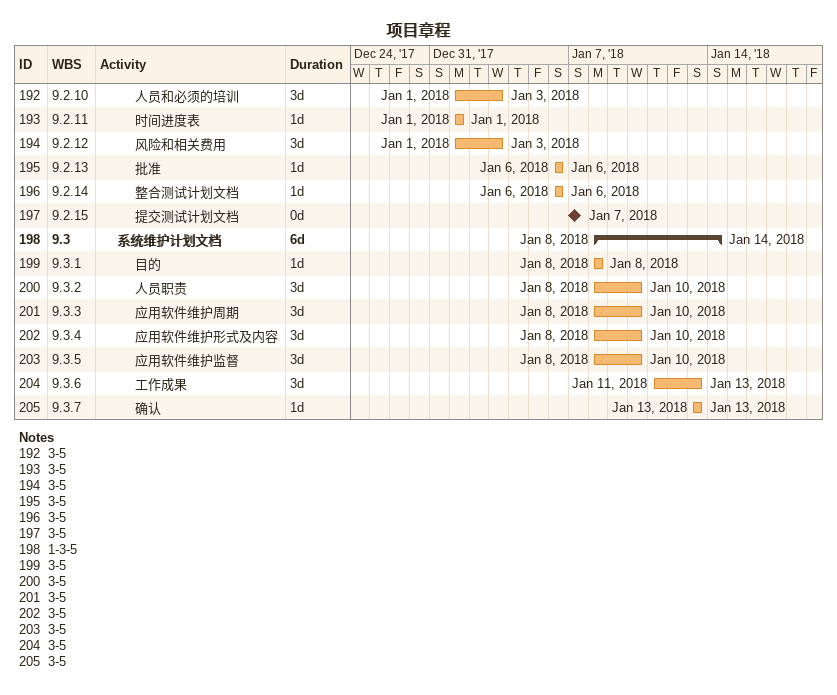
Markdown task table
项目章程

| ID | WBS | Task | Duration | Start | Finish |
|---|---|---|---|---|---|
| 192 | 9.2.10 | 人员和必须的培训 | 3d | 2018-01-01 | 2018-01-03 |
| 193 | 9.2.11 | 时间进度表 | 1d | 2018-01-01 | 2018-01-01 |
| 194 | 9.2.12 | 风险和相关费用 | 3d | 2018-01-01 | 2018-01-03 |
| 195 | 9.2.13 | 批准 | 1d | 2018-01-06 | 2018-01-06 |
| 196 | 9.2.14 | 整合测试计划文档 | 1d | 2018-01-06 | 2018-01-06 |
| 197 | 9.2.15 | 提交测试计划文档 | 0d | 2018-01-07 | 2018-01-07 |
| 198 | 9.3 | **系统维护计划文档** | 6d | 2018-01-08 | 2018-01-14 |
| 199 | 9.3.1 | 目的 | 1d | 2018-01-08 | 2018-01-08 |
| 200 | 9.3.2 | 人员职责 | 3d | 2018-01-08 | 2018-01-10 |
| 201 | 9.3.3 | 应用软件维护周期 | 3d | 2018-01-08 | 2018-01-10 |
| 202 | 9.3.4 | 应用软件维护形式及内容 | 3d | 2018-01-08 | 2018-01-10 |
| 203 | 9.3.5 | 应用软件维护监督 | 3d | 2018-01-08 | 2018-01-10 |
| 204 | 9.3.6 | 工作成果 | 3d | 2018-01-11 | 2018-01-13 |
| 205 | 9.3.7 | 确认 | 1d | 2018-01-13 | 2018-01-13 |

Notes
- 192: 3-5
- 193: 3-5
- 194: 3-5
- 195: 3-5
- 196: 3-5
- 197: 3-5
- 198: 1-3-5
- 199: 3-5
- 200: 3-5
- 201: 3-5
- 202: 3-5
- 203: 3-5
- 204: 3-5
- 205: 3-5
